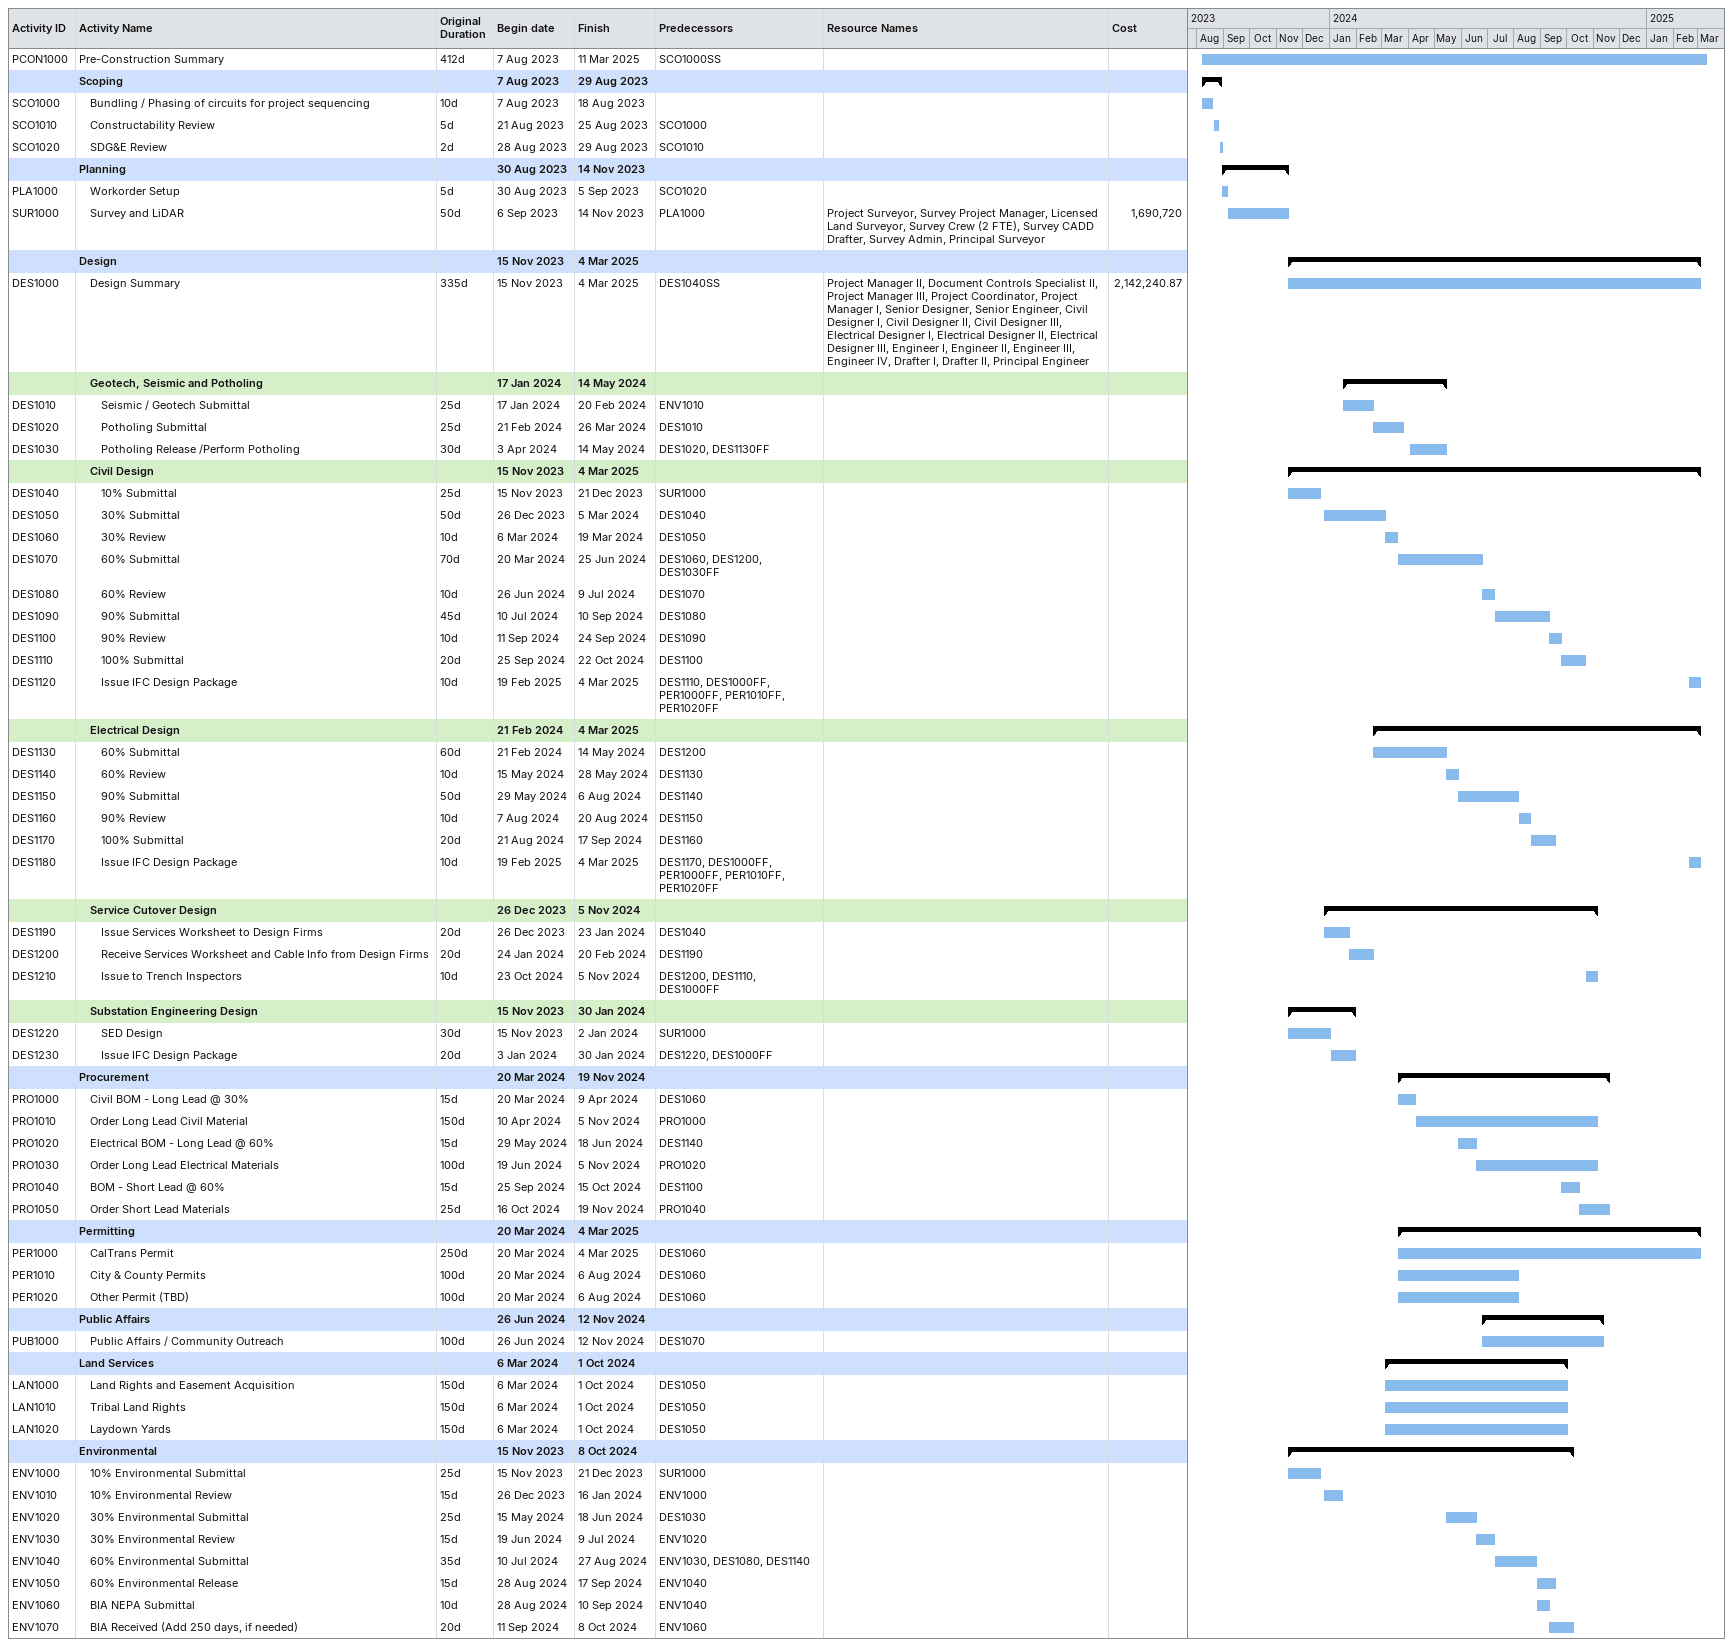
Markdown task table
| ID | Level | Task | Original duration | Start | Finish | Predecessors | Resources | Cost |
|---|---|---|---|---|---|---|---|---|
| PCON1000 | 1 | Pre-Construction Summary | 412d | 2023-08-07 | 2025-03-11 | SCO1000SS |  |  |
|  | 1 | **Scoping** |  | 2023-08-07 | 2023-08-29 |  |  |  |
| SCO1000 | 2 | Bundling / Phasing of circuits for project sequencing | 10d | 2023-08-07 | 2023-08-18 |  |  |  |
| SCO1010 | 2 | Constructability Review | 5d | 2023-08-21 | 2023-08-25 | SCO1000 |  |  |
| SCO1020 | 2 | SDG&E Review | 2d | 2023-08-28 | 2023-08-29 | SCO1010 |  |  |
|  | 1 | **Planning** |  | 2023-08-30 | 2023-11-14 |  |  |  |
| PLA1000 | 2 | Workorder Setup | 5d | 2023-08-30 | 2023-09-05 | SCO1020 |  |  |
| SUR1000 | 2 | Survey and LiDAR | 50d | 2023-09-06 | 2023-11-14 | PLA1000 | Project Surveyor, Survey Project Manager, Licensed Land Surveyor, Survey Crew (2 FTE), Survey CADD Drafter, Survey Admin, Principal Surveyor | 1690720 |
|  | 1 | **Design** |  | 2023-11-15 | 2025-03-04 |  |  |  |
| DES1000 | 2 | Design Summary | 335d | 2023-11-15 | 2025-03-04 | DES1040SS | Project Manager II, Document Controls Specialist II, Project Manager III, Project Coordinator, Project Manager I, Senior Designer, Senior Engineer, Civil Designer I, Civil Designer II, Civil Designer III, Electrical Designer I, Electrical Designer II, Electrical Designer III, Engineer I, Engineer II, Engineer III, Engineer IV, Drafter I, Drafter II, Principal Engineer | 2142240.87 |
|  | 2 | **Geotech, Seismic and Potholing** |  | 2024-01-17 | 2024-05-14 |  |  |  |
| DES1010 | 3 | Seismic / Geotech Submittal | 25d | 2024-01-17 | 2024-02-20 | ENV1010 |  |  |
| DES1020 | 3 | Potholing Submittal | 25d | 2024-02-21 | 2024-03-26 | DES1010 |  |  |
| DES1030 | 3 | Potholing Release /Perform Potholing | 30d | 2024-04-03 | 2024-05-14 | DES1020, DES1130FF |  |  |
|  | 2 | **Civil Design** |  | 2023-11-15 | 2025-03-04 |  |  |  |
| DES1040 | 3 | 10% Submittal | 25d | 2023-11-15 | 2023-12-21 | SUR1000 |  |  |
| DES1050 | 3 | 30% Submittal | 50d | 2023-12-26 | 2024-03-05 | DES1040 |  |  |
| DES1060 | 3 | 30% Review | 10d | 2024-03-06 | 2024-03-19 | DES1050 |  |  |
| DES1070 | 3 | 60% Submittal | 70d | 2024-03-20 | 2024-06-25 | DES1060, DES1200, DES1030FF |  |  |
| DES1080 | 3 | 60% Review | 10d | 2024-06-26 | 2024-07-09 | DES1070 |  |  |
| DES1090 | 3 | 90% Submittal | 45d | 2024-07-10 | 2024-09-10 | DES1080 |  |  |
| DES1100 | 3 | 90% Review | 10d | 2024-09-11 | 2024-09-24 | DES1090 |  |  |
| DES1110 | 3 | 100% Submittal | 20d | 2024-09-25 | 2024-10-22 | DES1100 |  |  |
| DES1120 | 3 | Issue IFC Design Package | 10d | 2025-02-19 | 2025-03-04 | DES1110, DES1000FF, PER1000FF, PER1010FF, PER1020FF |  |  |
|  | 2 | **Electrical Design** |  | 2024-02-21 | 2025-03-04 |  |  |  |
| DES1130 | 3 | 60% Submittal | 60d | 2024-02-21 | 2024-05-14 | DES1200 |  |  |
| DES1140 | 3 | 60% Review | 10d | 2024-05-15 | 2024-05-28 | DES1130 |  |  |
| DES1150 | 3 | 90% Submittal | 50d | 2024-05-29 | 2024-08-06 | DES1140 |  |  |
| DES1160 | 3 | 90% Review | 10d | 2024-08-07 | 2024-08-20 | DES1150 |  |  |
| DES1170 | 3 | 100% Submittal | 20d | 2024-08-21 | 2024-09-17 | DES1160 |  |  |
| DES1180 | 3 | Issue IFC Design Package | 10d | 2025-02-19 | 2025-03-04 | DES1170, DES1000FF, PER1000FF, PER1010FF, PER1020FF |  |  |
|  | 2 | **Service Cutover Design** |  | 2023-12-26 | 2024-11-05 |  |  |  |
| DES1190 | 3 | Issue Services Worksheet to Design Firms | 20d | 2023-12-26 | 2024-01-23 | DES1040 |  |  |
| DES1200 | 3 | Receive Services Worksheet and Cable Info from Design Firms | 20d | 2024-01-24 | 2024-02-20 | DES1190 |  |  |
| DES1210 | 3 | Issue to Trench Inspectors | 10d | 2024-10-23 | 2024-11-05 | DES1200, DES1110, DES1000FF |  |  |
|  | 2 | **Substation Engineering Design** |  | 2023-11-15 | 2024-01-30 |  |  |  |
| DES1220 | 3 | SED Design | 30d | 2023-11-15 | 2024-01-02 | SUR1000 |  |  |
| DES1230 | 3 | Issue IFC Design Package | 20d | 2024-01-03 | 2024-01-30 | DES1220, DES1000FF |  |  |
|  | 1 | **Procurement** |  | 2024-03-20 | 2024-11-19 |  |  |  |
| PRO1000 | 2 | Civil BOM - Long Lead @ 30% | 15d | 2024-03-20 | 2024-04-09 | DES1060 |  |  |
| PRO1010 | 2 | Order Long Lead Civil Material | 150d | 2024-04-10 | 2024-11-05 | PRO1000 |  |  |
| PRO1020 | 2 | Electrical BOM - Long Lead @ 60% | 15d | 2024-05-29 | 2024-06-18 | DES1140 |  |  |
| PRO1030 | 2 | Order Long Lead Electrical Materials | 100d | 2024-06-19 | 2024-11-05 | PRO1020 |  |  |
| PRO1040 | 2 | BOM - Short Lead @ 60% | 15d | 2024-09-25 | 2024-10-15 | DES1100 |  |  |
| PRO1050 | 2 | Order Short Lead Materials | 25d | 2024-10-16 | 2024-11-19 | PRO1040 |  |  |
|  | 1 | **Permitting** |  | 2024-03-20 | 2025-03-04 |  |  |  |
| PER1000 | 2 | CalTrans Permit | 250d | 2024-03-20 | 2025-03-04 | DES1060 |  |  |
| PER1010 | 2 | City & County Permits | 100d | 2024-03-20 | 2024-08-06 | DES1060 |  |  |
| PER1020 | 2 | Other Permit (TBD) | 100d | 2024-03-20 | 2024-08-06 | DES1060 |  |  |
|  | 1 | **Public Affairs** |  | 2024-06-26 | 2024-11-12 |  |  |  |
| PUB1000 | 2 | Public Affairs / Community Outreach | 100d | 2024-06-26 | 2024-11-12 | DES1070 |  |  |
|  | 1 | **Land Services** |  | 2024-03-06 | 2024-10-01 |  |  |  |
| LAN1000 | 2 | Land Rights and Easement Acquisition | 150d | 2024-03-06 | 2024-10-01 | DES1050 |  |  |
| LAN1010 | 2 | Tribal Land Rights | 150d | 2024-03-06 | 2024-10-01 | DES1050 |  |  |
| LAN1020 | 2 | Laydown Yards | 150d | 2024-03-06 | 2024-10-01 | DES1050 |  |  |
|  | 1 | **Environmental** |  | 2023-11-15 | 2024-10-08 |  |  |  |
| ENV1000 | 2 | 10% Environmental Submittal | 25d | 2023-11-15 | 2023-12-21 | SUR1000 |  |  |
| ENV1010 | 2 | 10% Environmental Review | 15d | 2023-12-26 | 2024-01-16 | ENV1000 |  |  |
| ENV1020 | 2 | 30% Environmental Submittal | 25d | 2024-05-15 | 2024-06-18 | DES1030 |  |  |
| ENV1030 | 2 | 30% Environmental Review | 15d | 2024-06-19 | 2024-07-09 | ENV1020 |  |  |
| ENV1040 | 2 | 60% Environmental Submittal | 35d | 2024-07-10 | 2024-08-27 | ENV1030, DES1080, DES1140 |  |  |
| ENV1050 | 2 | 60% Environmental Release | 15d | 2024-08-28 | 2024-09-17 | ENV1040 |  |  |
| ENV1060 | 2 | BIA NEPA Submittal | 10d | 2024-08-28 | 2024-09-10 | ENV1040 |  |  |
| ENV1070 | 2 | BIA Received (Add 250 days, if needed) | 20d | 2024-09-11 | 2024-10-08 | ENV1060 |  |  |
